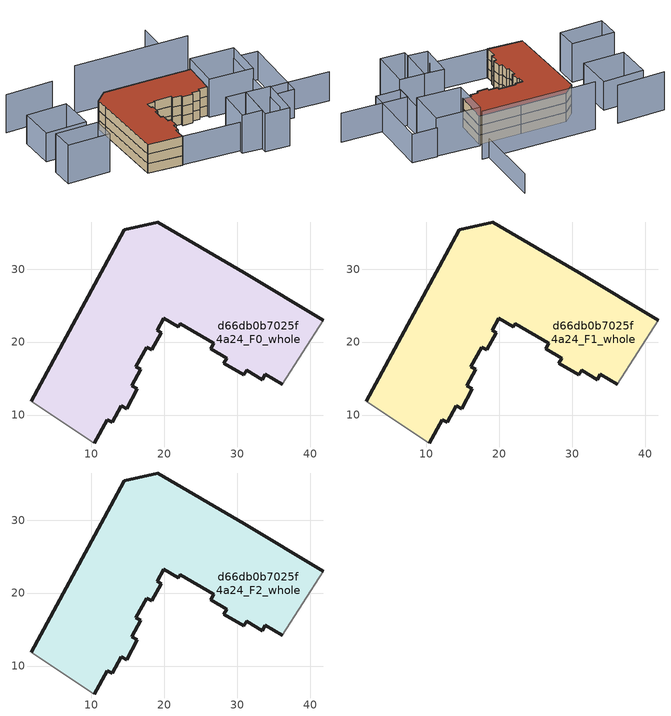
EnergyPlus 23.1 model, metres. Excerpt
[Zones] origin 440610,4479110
d66db0b7025f4a24_F0_whole
 floor ground (EU_floor_Construction): 36.21,14.24 41.85,23 30.96,29.51 19.11,36.46 14.55,35.4 12.66,31.95 1.76,11.9 10.43,6.17 12.17,9.36 12.87,9.01 14.11,11.28 14.85,10.88 16.33,13.59 15.56,14.02 16.78,16.26 16.14,16.62 17.61,19.31 18.32,18.93 19.61,21.29 19.04,21.59 19.93,23.3 21.97,22.09 22.24,22.53 26.79,19.81 26.37,19.08 28.59,17.77 28.21,17.1 30.91,15.51 31.34,16.15 33.44,14.87 33.87,15.62 z0
 wall outside (EU_wall_Construction): 36.21,14.24 33.87,15.62 33.44,14.87 31.34,16.15 30.91,15.51 28.21,17.1 28.59,17.77 26.37,19.08 26.79,19.81 22.24,22.53 21.97,22.09 19.93,23.3 19.04,21.59 19.61,21.29 18.32,18.93 17.61,19.31 16.14,16.62 16.78,16.26 15.56,14.02 16.33,13.59 14.85,10.88 14.11,11.28 12.87,9.01 12.17,9.36 10.43,6.17 / 1.76,11.9 12.66,31.95 14.55,35.4 19.11,36.46 30.96,29.51 41.85,23 z0:3
 wall adiabatic (EU_wall_Construction): 41.85,23 36.21,14.24 / 10.43,6.17 1.76,11.9 z0:3
d66db0b7025f4a24_F1_whole
 floor to d66db0b7025f4a24_F0_whole (EU_floor_Construction): 36.21,14.24 41.85,23 30.96,29.51 19.11,36.46 14.55,35.4 12.66,31.95 1.75,11.9 10.43,6.17 12.17,9.36 12.87,9.01 14.11,11.28 14.85,10.88 16.33,13.59 15.56,14.02 16.78,16.26 16.14,16.62 17.61,19.31 18.32,18.93 19.61,21.29 19.04,21.59 19.93,23.3 21.96,22.09 22.24,22.53 26.79,19.81 26.37,19.08 28.59,17.77 28.21,17.1 30.91,15.51 31.34,16.15 33.44,14.87 33.87,15.62 z3
 wall outside (EU_wall_Construction): 36.21,14.24 33.87,15.62 33.44,14.87 31.34,16.15 30.91,15.51 28.21,17.1 28.59,17.77 26.37,19.08 26.79,19.81 22.24,22.53 21.97,22.09 19.93,23.3 19.04,21.59 19.61,21.29 18.32,18.93 17.61,19.31 16.14,16.62 16.78,16.26 15.56,14.02 16.33,13.59 14.85,10.88 14.11,11.28 12.87,9.01 12.17,9.36 10.43,6.17 / 1.76,11.9 12.66,31.95 14.55,35.4 19.11,36.46 30.96,29.51 41.85,23 z3:6
 wall adiabatic (EU_wall_Construction): 41.85,23 36.21,14.24 / 10.43,6.17 1.76,11.9 z3:6
d66db0b7025f4a24_F2_whole
 floor to d66db0b7025f4a24_F1_whole (EU_floor_Construction): 36.21,14.24 41.85,23 30.96,29.51 19.11,36.46 14.55,35.4 12.66,31.95 1.75,11.9 10.43,6.17 12.17,9.36 12.87,9.01 14.11,11.28 14.85,10.88 16.33,13.59 15.56,14.02 16.78,16.26 16.14,16.62 17.61,19.31 18.32,18.93 19.61,21.29 19.04,21.59 19.93,23.3 21.96,22.09 22.24,22.53 26.79,19.81 26.37,19.08 28.59,17.77 28.21,17.1 30.91,15.51 31.34,16.15 33.44,14.87 33.87,15.62 z6
 wall outside (EU_wall_Construction): 36.21,14.24 33.87,15.62 33.44,14.87 31.34,16.15 30.91,15.51 28.21,17.1 28.59,17.77 26.37,19.08 26.79,19.81 22.24,22.53 21.97,22.09 19.93,23.3 19.04,21.59 19.61,21.29 18.32,18.93 17.61,19.31 16.14,16.62 16.78,16.26 15.56,14.02 16.33,13.59 14.85,10.88 14.11,11.28 12.87,9.01 12.17,9.36 10.43,6.17 / 1.76,11.9 12.66,31.95 14.55,35.4 19.11,36.46 30.96,29.51 41.85,23 z6:9
 wall adiabatic (EU_wall_Construction): 41.85,23 36.21,14.24 / 10.43,6.17 1.76,11.9 z6:9
 roof outside (EU_roof_Construction): 30.96,29.51 41.85,23 36.21,14.24 33.87,15.62 33.44,14.87 31.34,16.15 30.91,15.51 28.21,17.1 28.59,17.77 26.37,19.08 26.79,19.81 22.24,22.53 21.97,22.09 19.93,23.3 19.04,21.59 19.61,21.29 18.32,18.93 17.61,19.31 16.14,16.62 16.78,16.26 15.56,14.02 16.33,13.59 14.85,10.88 14.11,11.28 12.87,9.01 12.17,9.36 10.43,6.17 1.76,11.9 12.66,31.95 14.55,35.4 19.11,36.46 z9
shading: 1.75,11.9 24.99,-3.09 / 37.63,-7.88 43.17,1.03 / 43.17,1.03 60.21,-9.55 / 59.33,12.59 47.44,-6.4 / 47.44,-6.4 41.15,-2.47 / 41.15,-2.47 53.04,16.53 / 53.04,16.53 59.33,12.59 / 3.27,32.31 -7.44,38.32 / -7.44,38.32 -2.07,47.89 / -2.07,47.89 8.64,41.87 / 8.64,41.87 3.27,32.31 z0:9; 12.5,48.8 -0.15,55.63 / 34.92,1.22 29.18,-7.57 / 29.18,-7.57 24.19,-4.31 / 24.19,-4.31 29.92,4.48 / 29.92,4.48 34.92,1.22 / 28.14,-9.17 34.89,1.24 / 34.89,1.24 41,-2.73 / 41,-2.73 34.25,-13.13 / 34.25,-13.13 28.14,-9.17 / 53.17,16.25 46.7,6.17 / 46.7,6.17 35.6,13.29 / 35.6,13.29 42.07,23.38 / 42.07,23.38 53.17,16.25 / -2.93,20.96 -14.07,27.34 / -14.07,27.34 -10.66,33.3 / -10.66,33.3 0.48,26.92 / 0.48,26.92 -2.93,20.96 z0:12; 46.12,28.58 57.03,46.73 z0:6; 47.77,27.59 18.38,45.22 z0:15
[Building]
EU S2 Campaign: North Axis=0; Terrain=City; Solar Distribution=FullExterior
[Site:Location]
Madrid: Latitude=40.5; Longitude=-3.5; Time Zone=1; Elevation=609
[SizingPeriod:WeatherFileDays]
AnnualSizingPeriod: Begin Month=1; Begin Day of Month=1; End Month=12; End Day of Month=31; Day of Week for Start Day=Monday; Use Weather File Daylight Saving Period=No; Use Weather File Rain and Snow Indicators=No
[MATERIAL]
EU_InternalMass_Material: Roughness=MediumRough; Thickness=0.1; Conductivity=1; Density=1800; Specific Heat=900; Thermal Absorptance=0.9; Solar Absorptance=0.7; Visible Absorptance=0.7
[MATERIAL:NOMASS] Roughness=MediumRough; Thermal Absorptance=0.9; Solar Absorptance=0.7; Visible Absorptance=0.7
Name | Thermal Resistance
EU_wall_NoMass; EU_roof_NoMass | 2.16768
EU_floor_NoMass | 1.14339
[CONSTRUCTION]
EU_wall_Construction: EU_wall_NoMass
EU_roof_Construction: EU_roof_NoMass
EU_floor_Construction: EU_floor_NoMass
EU_InternalMass_Construction: EU_InternalMass_Material
[ZONE] Type=1; Multiplier=1; Ceiling Height=autocalculate; Volume=1591.62; Floor Area=autocalculate; Part of Total Floor Area=Yes
d66db0b7025f4a24_F0_whole; d66db0b7025f4a24_F1_whole; d66db0b7025f4a24_F2_whole
[INTERNALMASS] Construction=EU_InternalMass_Construction; Surface Area=530.548
Name | Zone or ZoneList
d66db0b7025f4a24_F0_whole_EU_InternalMass | d66db0b7025f4a24_F0_whole
d66db0b7025f4a24_F1_whole_EU_InternalMass | d66db0b7025f4a24_F1_whole
d66db0b7025f4a24_F2_whole_EU_InternalMass | d66db0b7025f4a24_F2_whole
[OTHEREQUIPMENT] Fuel Type=Electricity; Design Level Calculation Method=Watts/Area; Power per Zone Floor Area=1; Fraction Latent=0; Fraction Radiant=0; Fraction Lost=0; Carbon Dioxide Generation Rate=0; EndUse Subcategory=EU_Step8_InternalGains
Name | Zone or ZoneList or Space or SpaceList | Schedule
EU_Step8_InternalGain_d66db0b7025f4a24_F0_whole_f000 | d66db0b7025f4a24_F0_whole | EU_Step8_GainSchedule_d66db0b7025f4a24_F0_whole_f000
EU_Step8_InternalGain_d66db0b7025f4a24_F1_whole_f000 | d66db0b7025f4a24_F1_whole | EU_Step8_GainSchedule_d66db0b7025f4a24_F1_whole_f000
EU_Step8_InternalGain_d66db0b7025f4a24_F2_whole_f000 | d66db0b7025f4a24_F2_whole | EU_Step8_GainSchedule_d66db0b7025f4a24_F2_whole_f000
[ZONEVENTILATION:DESIGNFLOWRATE] Schedule=EU_AlwaysOn; Design Flow Rate Calculation Method=AirChanges/Hour; Air Changes per Hour=0.480546; Ventilation Type=Natural; Fan Pressure Rise=0; Fan Total Efficiency=1; Constant Term Coefficient=1; Temperature Term Coefficient=0; Velocity Term Coefficient=0; Velocity Squared Term Coefficient=0; Minimum Indoor Temperature=-100; Maximum Indoor Temperature=100; Delta Temperature=-100; Minimum Outdoor Temperature=-100; Maximum Outdoor Temperature=100; Maximum Wind Speed=40
Name | Zone or ZoneList or Space or SpaceList
EU_ConstantAir_d66db0b7025f4a24_F0_whole | d66db0b7025f4a24_F0_whole
EU_ConstantAir_d66db0b7025f4a24_F1_whole | d66db0b7025f4a24_F1_whole
EU_ConstantAir_d66db0b7025f4a24_F2_whole | d66db0b7025f4a24_F2_whole
[HVACTEMPLATE:THERMOSTAT] Constant Heating Setpoint=20; Constant Cooling Setpoint=50
EU_HeatOnly_d66db0b7025f4a24_F0_whole; EU_HeatOnly_d66db0b7025f4a24_F1_whole; EU_HeatOnly_d66db0b7025f4a24_F2_whole
[HVACTEMPLATE:ZONE:IDEALLOADSAIRSYSTEM] System Availability Schedule=EU_AlwaysOn; Maximum Heating Supply Air Temperature=50; Minimum Cooling Supply Air Temperature=13; Maximum Heating Supply Air Humidity Ratio=0.0156; Minimum Cooling Supply Air Humidity Ratio=0.0077; Heating Limit=NoLimit; Cooling Limit=NoLimit; Heating Availability Schedule=EU_AlwaysOn; Cooling Availability Schedule=EU_CoolingOff; Dehumidification Control Type=ConstantSensibleHeatRatio; Cooling Sensible Heat Ratio=0.7; Dehumidification Setpoint=60; Humidification Control Type=None; Humidification Setpoint=30; Outdoor Air Method=None; Outdoor Air Flow Rate per Person=0.00944; Outdoor Air Flow Rate per Zone Floor Area=0; Outdoor Air Flow Rate per Zone=0; Demand Controlled Ventilation Type=None; Outdoor Air Economizer Type=NoEconomizer; Heat Recovery Type=None; Sensible Heat Recovery Effectiveness=0.7; Latent Heat Recovery Effectiveness=0.65
Name | Template Thermostat
d66db0b7025f4a24_F0_whole | EU_HeatOnly_d66db0b7025f4a24_F0_whole
d66db0b7025f4a24_F1_whole | EU_HeatOnly_d66db0b7025f4a24_F1_whole
d66db0b7025f4a24_F2_whole | EU_HeatOnly_d66db0b7025f4a24_F2_whole
[SIZING:ZONE] Zone Cooling Design Supply Air Temperature Input Method=SupplyAirTemperature; Zone Cooling Design Supply Air Temperature=13; Zone Heating Design Supply Air Temperature Input Method=SupplyAirTemperature; Zone Heating Design Supply Air Temperature=50; Zone Cooling Design Supply Air Humidity Ratio=0.008; Zone Heating Design Supply Air Humidity Ratio=0.008; Cooling Design Air Flow Method=DesignDay; Cooling Design Air Flow Rate=0; Cooling Minimum Air Flow per Zone Floor Area=0.000762; Cooling Minimum Air Flow=0; Cooling Minimum Air Flow Fraction=0.2; Heating Design Air Flow Method=DesignDay; Heating Design Air Flow Rate=0; Heating Maximum Air Flow per Zone Floor Area=0.002032; Heating Maximum Air Flow=0.141576; Heating Maximum Air Flow Fraction=0.3; Account for Dedicated Outdoor Air System=No; Dedicated Outdoor Air System Control Strategy=NeutralSupplyAir; Dedicated Outdoor Air Low Setpoint Temperature for Design=autosize; Dedicated Outdoor Air High Setpoint Temperature for Design=autosize; Zone Load Sizing Method=Sensible Load Only No Latent Load; Zone Latent Cooling Design Supply Air Humidity Ratio Input Method=HumidityRatioDifference; Zone Cooling Design Supply Air Humidity Ratio Difference=0.005; Zone Latent Heating Design Supply Air Humidity Ratio Input Method=HumidityRatioDifference; Zone Humidification Design Supply Air Humidity Ratio Difference=0.005
d66db0b7025f4a24_F0_whole; d66db0b7025f4a24_F1_whole; d66db0b7025f4a24_F2_whole
[SCHEDULE:CONSTANT]
Name | Hourly Value
EU_AlwaysOn | 1
EU_CoolingOff | 0
[SCHEDULE:FILE] Column Number=1; Rows to Skip at Top=0; Number of Hours of Data=8760; Column Separator=Comma; Interpolate to Timestep=No; Minutes per Item=60; Adjust Schedule for Daylight Savings=Yes
Name | File
EU_Step8_GainSchedule_d66db0b7025f4a24_F0_whole_f000 | ../../schedules/d66db0b7025f4a24/d66db0b7025f4a24_F0_whole_f000_gain.csv
EU_Step8_GainSchedule_d66db0b7025f4a24_F1_whole_f000 | ../../schedules/d66db0b7025f4a24/d66db0b7025f4a24_F1_whole_f000_gain.csv
EU_Step8_GainSchedule_d66db0b7025f4a24_F2_whole_f000 | ../../schedules/d66db0b7025f4a24/d66db0b7025f4a24_F2_whole_f000_gain.csv
